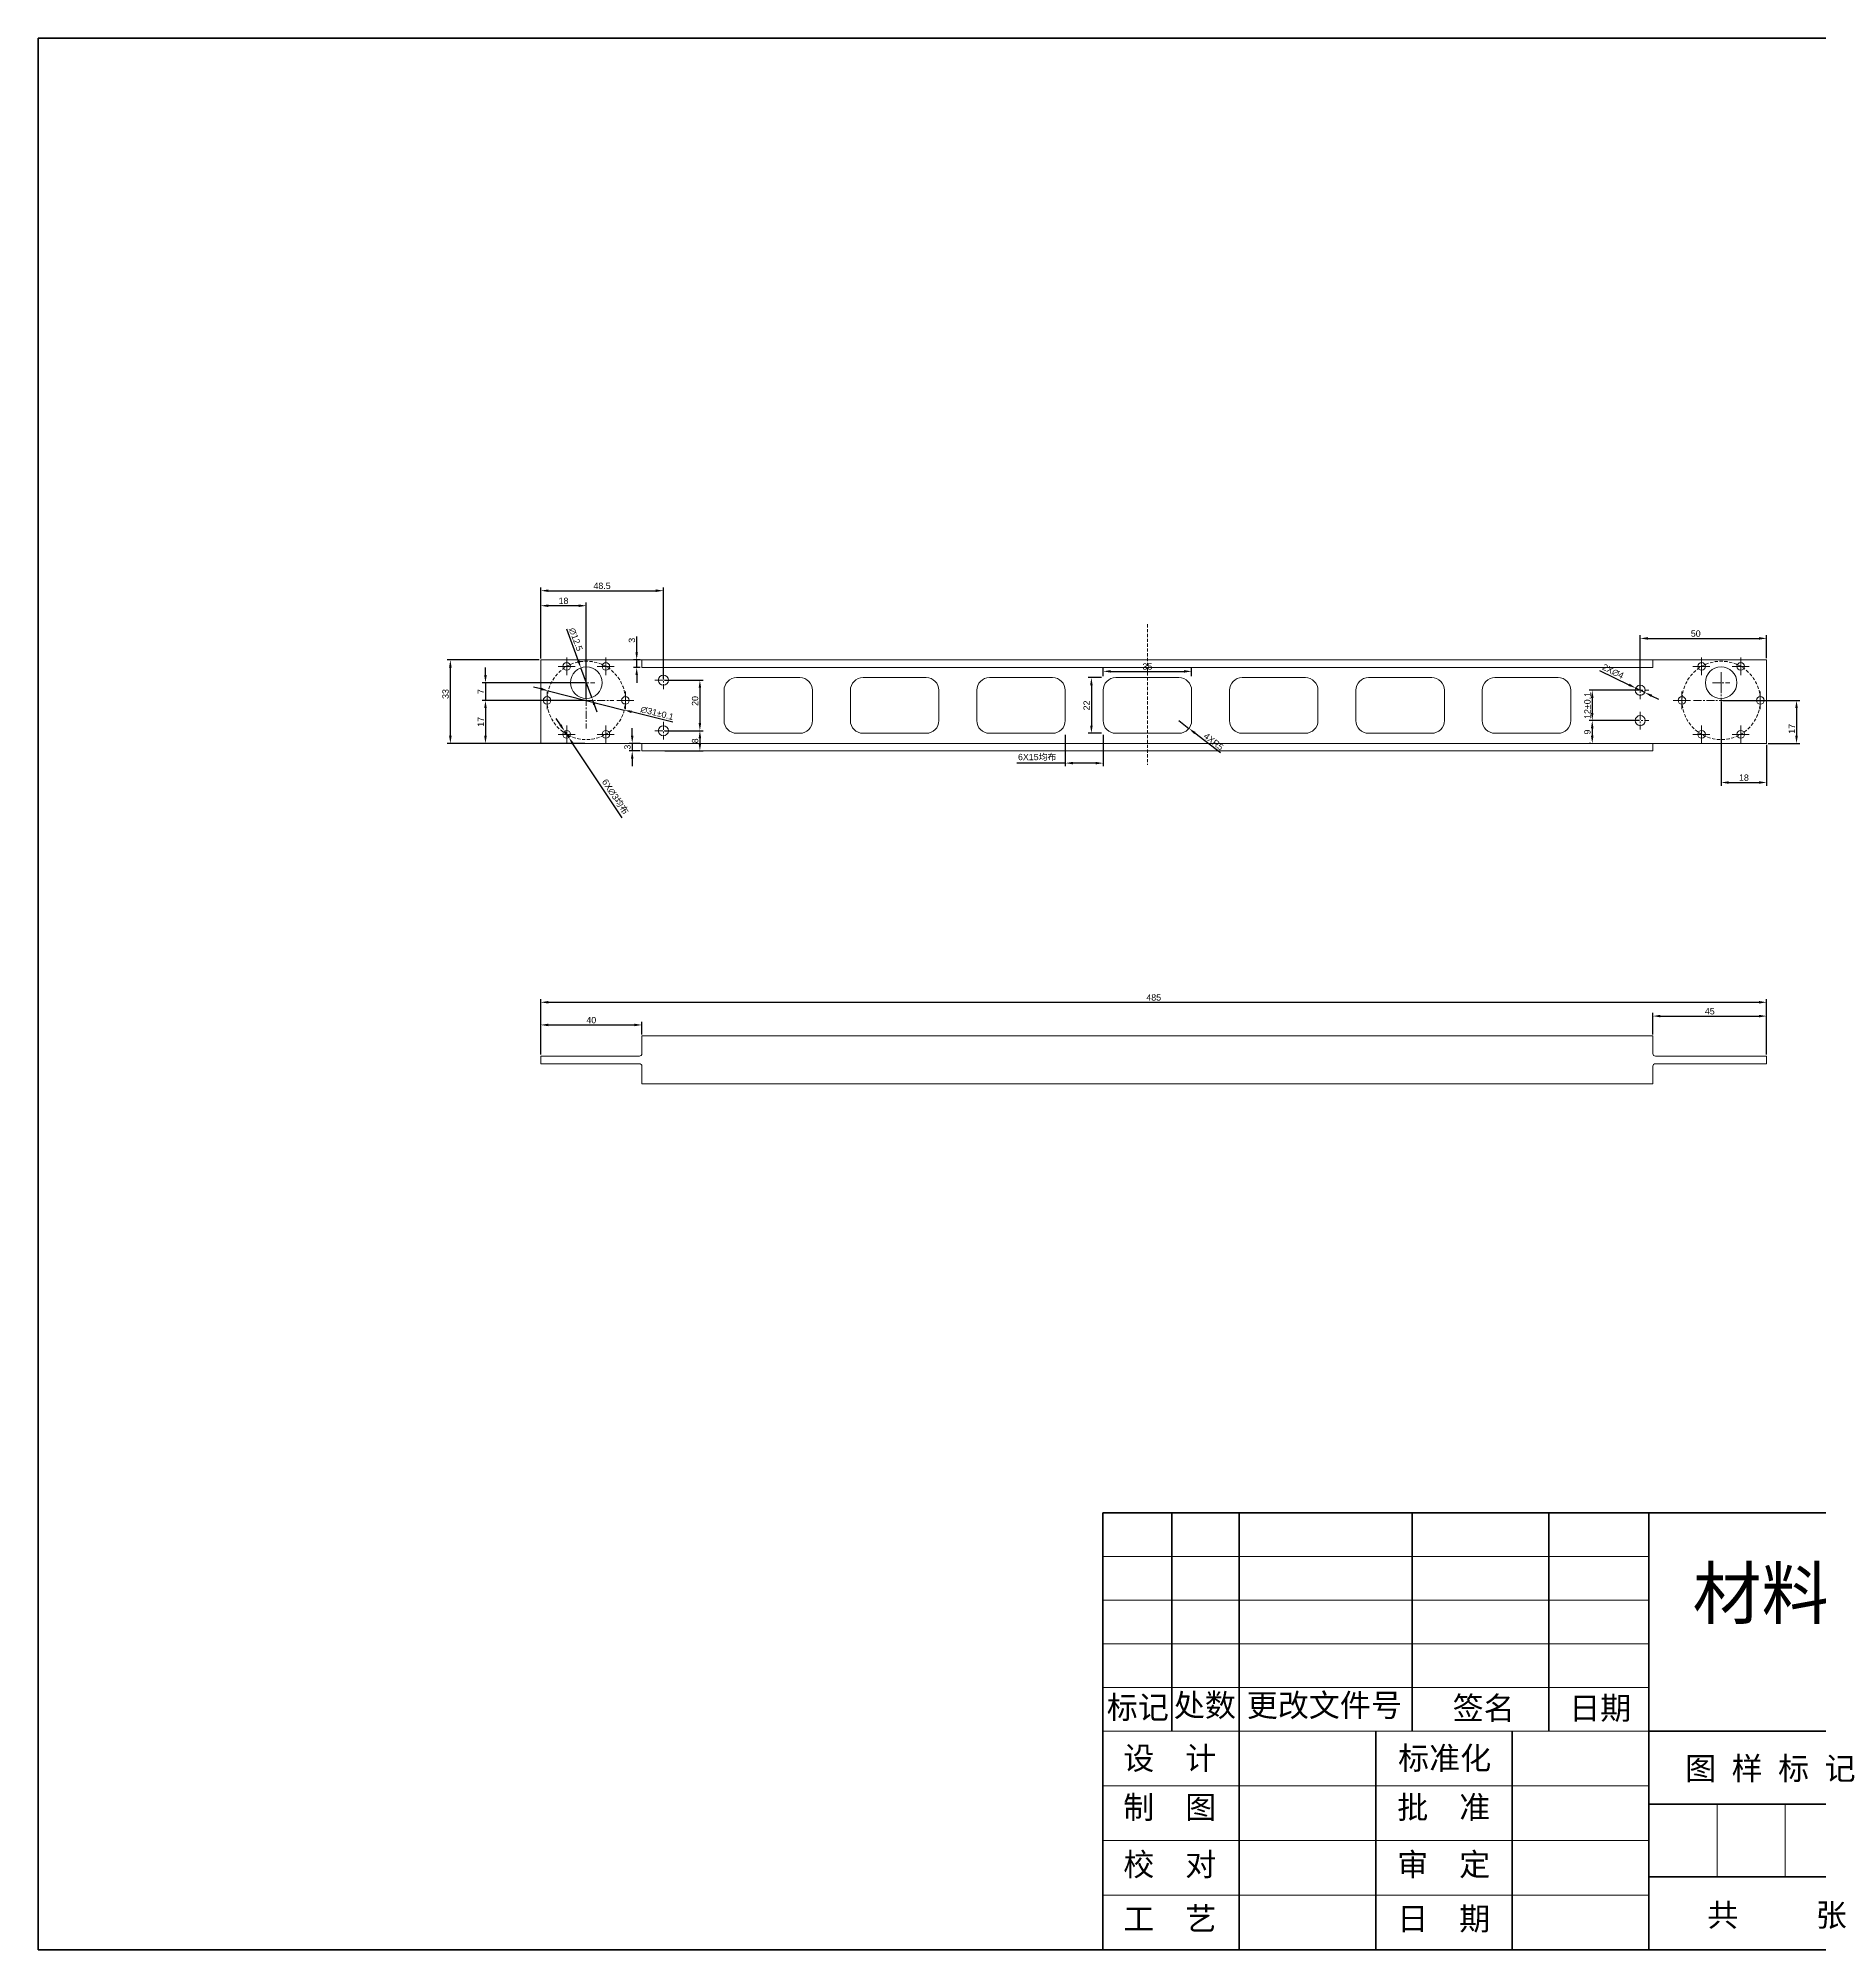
# Model space of a CAD drawing. Header units: millimetres. Extents: x 8228 to 14419, y 2533 to 3289.
# Drawn here: x 8228 to 8933, y 2533 to 3289 of the extents above; entities that cross this region are included whole.
import ezdxf

# ---------------------------------------------------------------- set-up
doc = ezdxf.new("R2010")
doc.units = ezdxf.units.MM
doc.linetypes.add('CENTER', pattern=[50.8, 31.75, -6.35, 6.35, -6.35])
doc.linetypes.add('DASHED', pattern=[19.05, 12.7, -6.35])
for name, color, linetype, lineweight in [('中心线', 1, 'CENTER', 5), ('标注', 3, 'Continuous', 5), ('粗实线', 7, 'Continuous', 40), ('线框', 7, 'Continuous', 60), ('细实线', 5, 'Continuous', 5), ('虚线', 6, 'DASHED', 5)]:
    doc.layers.add(name, color=color, linetype=linetype, lineweight=lineweight)
doc.styles.get("Standard").update_dxf_attribs({"font": 'arial.ttf'})
doc.styles.add('样式 2', font='arial.ttf', dxfattribs={"height": 2})
doc.dimstyles.new('样式0-2', dxfattribs={"dimtxt": 2.5, "dimasz": 3, "dimexe": 1.25, "dimexo": 0.625, "dimtad": 1, "dimdsep": 46, "dimtxsty": 'Standard', "dimcen": 2.5, "dimazin": 0, "dimtfac": 1, "dimtmove": 0, "dimatfit": 3, "dimfxl": 1, "dimarcsym": 0})
doc.dimstyles.new('样式0-2$0', dxfattribs={"dimtxt": 2.5, "dimasz": 3, "dimexe": 1.25, "dimexo": 0.625, "dimtad": 1, "dimdsep": 46, "dimtxsty": 'Standard', "dimcen": 2.5, "dimazin": 0, "dimtfac": 1, "dimtmove": 0, "dimatfit": 3, "dimfxl": 1, "dimarcsym": 0})

# ---------------------------------------------------------------- blocks, each defined once
blk = doc.blocks.new('*D20')
at = {"layer": 'Defpoints', "color": 0, "ltscale": 0.1, "transparency": 16777216}
for p in [(8391.45, 3042.75), (8427.22, 3042.75), (8427.22, 3009.75)]:
    blk.add_point(p, dxfattribs=at)
at = {"layer": '标注', "color": 0, "lineweight": -2, "ltscale": 0.1, "transparency": 16777216}
for p, q in [((8426.59, 3042.75), (8390.2, 3042.75)), ((8391.45, 3012.75), (8391.45, 3039.75)), ((8426.59, 3009.75), (8390.2, 3009.75))]:
    blk.add_line(p, q, dxfattribs=at)
at = {"layer": '标注', "color": 0, "ltscale": 0.1, "transparency": 16777216}
for points in [[(8390.95, 3039.75), (8391.95, 3039.75), (8391.45, 3042.75)], [(8390.95, 3012.75), (8391.95, 3012.75), (8391.45, 3009.75)]]:
    blk.add_solid(points, dxfattribs=at)
at = {"layer": '标注', "color": 0, "ltscale": 0.1, "transparency": 16777216, "insert": (8389.55, 3029.28), "char_height": 2.5, "attachment_point": 5, "rotation": 90}
blk.add_mtext('33', dxfattribs=at)
blk = doc.blocks.new('*D21')
at = {"layer": 'Defpoints', "color": 0, "ltscale": 0.1, "transparency": 16777216}
for p in [(8445.22, 3026.75), (8405.34, 3009.75), (8445.22, 3009.75)]:
    blk.add_point(p, dxfattribs=at)
at = {"layer": '标注', "color": 0, "lineweight": -2, "ltscale": 0.1, "transparency": 16777216}
for p, q in [((8444.59, 3026.75), (8404.09, 3026.75)), ((8405.34, 3023.75), (8405.34, 3012.75)), ((8444.59, 3009.75), (8404.09, 3009.75))]:
    blk.add_line(p, q, dxfattribs=at)
at = {"layer": '标注', "color": 0, "ltscale": 0.1, "transparency": 16777216}
for points in [[(8404.84, 3023.75), (8405.84, 3023.75), (8405.34, 3026.75)], [(8404.84, 3012.75), (8405.84, 3012.75), (8405.34, 3009.75)]]:
    blk.add_solid(points, dxfattribs=at)
at = {"layer": '标注', "color": 0, "ltscale": 0.1, "transparency": 16777216, "insert": (8403.46, 3018.25), "char_height": 2.5, "attachment_point": 5, "rotation": 90}
blk.add_mtext('17', dxfattribs=at)
blk = doc.blocks.new('*D22')
at = {"layer": 'Defpoints', "color": 0, "ltscale": 0.1, "transparency": 16777216}
for p in [(8445.22, 3033.75), (8405.34, 3026.75), (8445.22, 3026.75)]:
    blk.add_point(p, dxfattribs=at)
at = {"layer": '标注', "color": 0, "lineweight": -2, "ltscale": 0.1, "transparency": 16777216}
for p, q in [((8405.34, 3036.75), (8405.34, 3039.75)), ((8444.59, 3033.75), (8404.09, 3033.75)), ((8405.34, 3033.75), (8405.34, 3026.75)), ((8444.59, 3026.75), (8404.09, 3026.75)), ((8405.34, 3023.75), (8405.34, 3020.75))]:
    blk.add_line(p, q, dxfattribs=at)
at = {"layer": '标注', "color": 0, "ltscale": 0.1, "transparency": 16777216}
for points in [[(8404.84, 3036.75), (8405.84, 3036.75), (8405.34, 3033.75)], [(8404.84, 3023.75), (8405.84, 3023.75), (8405.34, 3026.75)]]:
    blk.add_solid(points, dxfattribs=at)
at = {"layer": '标注', "color": 0, "ltscale": 0.1, "transparency": 16777216, "insert": (8403.46, 3030.25), "char_height": 2.5, "attachment_point": 5, "rotation": 90}
blk.add_mtext('7', dxfattribs=at)
blk = doc.blocks.new('*D23')
at = {"layer": 'Defpoints', "color": 0, "ltscale": 0.1, "transparency": 16777216}
for p in [(8427.22, 3064.2), (8427.22, 3042.75), (8445.22, 3026.75)]:
    blk.add_point(p, dxfattribs=at)
at = {"layer": '标注', "color": 0, "lineweight": -2, "ltscale": 0.1, "transparency": 16777216}
for p, q in [((8427.22, 3043.38), (8427.22, 3065.45)), ((8442.22, 3064.2), (8430.22, 3064.2)), ((8445.22, 3027.38), (8445.22, 3065.45))]:
    blk.add_line(p, q, dxfattribs=at)
at = {"layer": '标注', "color": 0, "ltscale": 0.1, "transparency": 16777216}
for points in [[(8430.22, 3064.7), (8430.22, 3063.7), (8427.22, 3064.2)], [(8442.22, 3064.7), (8442.22, 3063.7), (8445.22, 3064.2)]]:
    blk.add_solid(points, dxfattribs=at)
at = {"layer": '标注', "color": 0, "ltscale": 0.1, "transparency": 16777216, "insert": (8436.22, 3066.1), "char_height": 2.5, "attachment_point": 5}
blk.add_mtext('18', dxfattribs=at)
blk = doc.blocks.new('*D24')
at = {"layer": 'Defpoints', "color": 0, "ltscale": 0.1, "transparency": 16777216}
for p in [(8649.72, 3035.75), (8645.07, 3013.75), (8649.72, 3013.75)]:
    blk.add_point(p, dxfattribs=at)
at = {"layer": '标注', "color": 0, "lineweight": -2, "ltscale": 0.1, "transparency": 16777216}
for p, q in [((8649.09, 3035.75), (8643.82, 3035.75)), ((8645.07, 3032.75), (8645.07, 3016.75)), ((8649.09, 3013.75), (8643.82, 3013.75))]:
    blk.add_line(p, q, dxfattribs=at)
at = {"layer": '标注', "color": 0, "ltscale": 0.1, "transparency": 16777216}
for points in [[(8644.57, 3032.75), (8645.57, 3032.75), (8645.07, 3035.75)], [(8644.57, 3016.75), (8645.57, 3016.75), (8645.07, 3013.75)]]:
    blk.add_solid(points, dxfattribs=at)
at = {"layer": '标注', "color": 0, "ltscale": 0.1, "transparency": 16777216, "insert": (8643.19, 3024.75), "char_height": 2.5, "attachment_point": 5, "rotation": 90}
blk.add_mtext('22', dxfattribs=at)
blk = doc.blocks.new('*D25')
at = {"layer": 'Defpoints', "color": 0, "ltscale": 0.1, "transparency": 16777216}
for p in [(8649.72, 3035.75), (8684.72, 3038.23), (8684.72, 3035.75)]:
    blk.add_point(p, dxfattribs=at)
at = {"layer": '标注', "color": 0, "lineweight": -2, "ltscale": 0.1, "transparency": 16777216}
for p, q in [((8649.72, 3036.38), (8649.72, 3039.48)), ((8684.72, 3036.38), (8684.72, 3039.48)), ((8652.72, 3038.23), (8681.72, 3038.23))]:
    blk.add_line(p, q, dxfattribs=at)
at = {"layer": '标注', "color": 0, "ltscale": 0.1, "transparency": 16777216}
for points in [[(8652.72, 3038.73), (8652.72, 3037.73), (8649.72, 3038.23)], [(8681.72, 3038.73), (8681.72, 3037.73), (8684.72, 3038.23)]]:
    blk.add_solid(points, dxfattribs=at)
at = {"layer": '标注', "color": 0, "ltscale": 0.1, "transparency": 16777216, "insert": (8667.22, 3040.14), "char_height": 2.5, "attachment_point": 5}
blk.add_mtext('35', dxfattribs=at)
blk = doc.blocks.new('*D26')
at = {"layer": 'Defpoints', "color": 0, "ltscale": 0.1, "transparency": 16777216}
for p in [(8679.72, 3018.75), (8683.66, 3015.68)]:
    blk.add_point(p, dxfattribs=at)
at = {"layer": '标注', "color": 0, "lineweight": -2, "ltscale": 0.1, "transparency": 16777216}
for p, q in [((8679.72, 3018.75), (8683.66, 3015.68)), ((8696.11, 3005.96), (8686.02, 3013.83))]:
    blk.add_line(p, q, dxfattribs=at)
at = {"layer": '标注', "color": 0, "ltscale": 0.1, "transparency": 16777216}
blk.add_solid([(8686.33, 3014.23), (8685.71, 3013.44), (8683.66, 3015.68)], dxfattribs=at)
at = {"layer": '标注', "color": 0, "ltscale": 0.1, "transparency": 16777216, "insert": (8693.42, 3010.47), "char_height": 2.5, "attachment_point": 5, "rotation": 322.02907}
blk.add_mtext('4XR5', dxfattribs=at)
blk = doc.blocks.new('*D27')
at = {"layer": 'Defpoints', "color": 0, "ltscale": 0.1, "transparency": 16777216}
for p in [(8634.72, 3013.75), (8649.72, 3013.75), (8634.72, 3001.95)]:
    blk.add_point(p, dxfattribs=at)
at = {"layer": '标注', "color": 0, "lineweight": -2, "ltscale": 0.1, "transparency": 16777216}
for p, q in [((8634.72, 3013.13), (8634.72, 3000.7)), ((8649.72, 3013.13), (8649.72, 3000.7)), ((8634.72, 3001.95), (8615.51, 3001.95)), ((8646.72, 3001.95), (8637.72, 3001.95))]:
    blk.add_line(p, q, dxfattribs=at)
at = {"layer": '标注', "color": 0, "ltscale": 0.1, "transparency": 16777216}
for points in [[(8637.72, 3002.45), (8637.72, 3001.45), (8634.72, 3001.95)], [(8646.72, 3002.45), (8646.72, 3001.45), (8649.72, 3001.95)]]:
    blk.add_solid(points, dxfattribs=at)
at = {"layer": '标注', "color": 0, "ltscale": 0.1, "transparency": 16777216, "insert": (8623.61, 3004.22), "char_height": 2.5, "attachment_point": 5}
blk.add_mtext('6X15{\\fSimSun|b0|i0|c134|p2;均布}', dxfattribs=at)
blk = doc.blocks.new('*D28')
at = {"layer": 'Defpoints', "color": 0, "ltscale": 0.1, "transparency": 16777216}
for p in [(8467.22, 3009.75), (8463.4, 3006.75), (8467.22, 3006.75)]:
    blk.add_point(p, dxfattribs=at)
at = {"layer": '标注', "color": 0, "lineweight": -2, "ltscale": 0.1, "transparency": 16777216}
for p, q in [((8466.59, 3009.75), (8462.15, 3009.75)), ((8463.4, 3012.75), (8463.4, 3015.75)), ((8463.4, 3009.75), (8463.4, 3006.75)), ((8466.59, 3006.75), (8462.15, 3006.75)), ((8463.4, 3003.75), (8463.4, 3000.75))]:
    blk.add_line(p, q, dxfattribs=at)
at = {"layer": '标注', "color": 0, "ltscale": 0.1, "transparency": 16777216}
for points in [[(8462.9, 3012.75), (8463.9, 3012.75), (8463.4, 3009.75)], [(8462.9, 3003.75), (8463.9, 3003.75), (8463.4, 3006.75)]]:
    blk.add_solid(points, dxfattribs=at)
at = {"layer": '标注', "color": 0, "ltscale": 0.1, "transparency": 16777216, "insert": (8461.5, 3008.25), "char_height": 2.5, "attachment_point": 5, "rotation": 90}
blk.add_mtext('3', dxfattribs=at)
blk = doc.blocks.new('*D29')
at = {"layer": 'Defpoints', "color": 0, "ltscale": 0.1, "transparency": 16777216}
for p in [(8465.17, 3039.75), (8467.22, 3042.75), (8467.22, 3039.75)]:
    blk.add_point(p, dxfattribs=at)
at = {"layer": '标注', "color": 0, "lineweight": -2, "ltscale": 0.1, "transparency": 16777216}
for p, q in [((8465.17, 3045.75), (8465.17, 3051.97)), ((8466.59, 3042.75), (8463.92, 3042.75)), ((8466.59, 3039.75), (8463.92, 3039.75)), ((8465.17, 3039.75), (8465.17, 3042.75)), ((8465.17, 3036.75), (8465.17, 3033.75))]:
    blk.add_line(p, q, dxfattribs=at)
at = {"layer": '标注', "color": 0, "ltscale": 0.1, "transparency": 16777216}
for points in [[(8464.67, 3045.75), (8465.67, 3045.75), (8465.17, 3042.75)], [(8464.67, 3036.75), (8465.67, 3036.75), (8465.17, 3039.75)]]:
    blk.add_solid(points, dxfattribs=at)
at = {"layer": '标注', "color": 0, "ltscale": 0.1, "transparency": 16777216, "insert": (8463.27, 3050.53), "char_height": 2.5, "attachment_point": 5, "rotation": 90}
blk.add_mtext('3', dxfattribs=at)
blk = doc.blocks.new('*D30')
at = {"layer": 'Defpoints', "color": 0, "ltscale": 0.1, "transparency": 16777216}
for p in [(8475.72, 3014.75), (8475.72, 3006.75), (8490.17, 3006.75)]:
    blk.add_point(p, dxfattribs=at)
at = {"layer": '标注', "color": 0, "lineweight": -2, "ltscale": 0.1, "transparency": 16777216}
for p, q in [((8476.34, 3014.75), (8491.42, 3014.75)), ((8490.17, 3011.75), (8490.17, 3009.75)), ((8476.34, 3006.75), (8491.42, 3006.75))]:
    blk.add_line(p, q, dxfattribs=at)
at = {"layer": '标注', "color": 0, "ltscale": 0.1, "transparency": 16777216}
for points in [[(8489.67, 3011.75), (8490.67, 3011.75), (8490.17, 3014.75)], [(8489.67, 3009.75), (8490.67, 3009.75), (8490.17, 3006.75)]]:
    blk.add_solid(points, dxfattribs=at)
at = {"layer": '标注', "color": 0, "ltscale": 0.1, "transparency": 16777216, "insert": (8488.27, 3010.75), "char_height": 2.5, "attachment_point": 5, "rotation": 90}
blk.add_mtext('8', dxfattribs=at)
blk = doc.blocks.new('*D31')
at = {"layer": 'Defpoints', "color": 0, "ltscale": 0.1, "transparency": 16777216}
for p in [(8475.72, 3070.14), (8427.22, 3042.75), (8475.72, 3034.75)]:
    blk.add_point(p, dxfattribs=at)
at = {"layer": '标注', "color": 0, "lineweight": -2, "ltscale": 0.1, "transparency": 16777216}
for p, q in [((8427.22, 3043.38), (8427.22, 3071.39)), ((8430.22, 3070.14), (8472.72, 3070.14)), ((8475.72, 3035.38), (8475.72, 3071.39))]:
    blk.add_line(p, q, dxfattribs=at)
at = {"layer": '标注', "color": 0, "ltscale": 0.1, "transparency": 16777216}
for points in [[(8430.22, 3070.64), (8430.22, 3069.64), (8427.22, 3070.14)], [(8472.72, 3070.64), (8472.72, 3069.64), (8475.72, 3070.14)]]:
    blk.add_solid(points, dxfattribs=at)
at = {"layer": '标注', "color": 0, "ltscale": 0.1, "transparency": 16777216, "insert": (8451.47, 3072.04), "char_height": 2.5, "attachment_point": 5}
blk.add_mtext('48.5', dxfattribs=at)
blk = doc.blocks.new('*D32')
at = {"layer": 'Defpoints', "color": 0, "ltscale": 0.1, "transparency": 16777216}
for p in [(8475.72, 3034.75), (8475.72, 3014.75), (8490.17, 3014.75)]:
    blk.add_point(p, dxfattribs=at)
at = {"layer": '标注', "color": 0, "lineweight": -2, "ltscale": 0.1, "transparency": 16777216}
for p, q in [((8476.34, 3034.75), (8491.42, 3034.75)), ((8490.17, 3031.75), (8490.17, 3017.75)), ((8476.34, 3014.75), (8491.42, 3014.75))]:
    blk.add_line(p, q, dxfattribs=at)
at = {"layer": '标注', "color": 0, "ltscale": 0.1, "transparency": 16777216}
for points in [[(8489.67, 3031.75), (8490.67, 3031.75), (8490.17, 3034.75)], [(8489.67, 3017.75), (8490.67, 3017.75), (8490.17, 3014.75)]]:
    blk.add_solid(points, dxfattribs=at)
at = {"layer": '标注', "color": 0, "ltscale": 0.1, "transparency": 16777216, "insert": (8488.27, 3026.53), "char_height": 2.5, "attachment_point": 5, "rotation": 90}
blk.add_mtext('20', dxfattribs=at)
blk = doc.blocks.new('*U33')
at = {"layer": '中心线', "ltscale": 0.02}
for p, q in [((-3.42, 0), (3.42, 0)), ((0, 3.5), (0, -3.5))]:
    blk.add_line(p, q, dxfattribs=at)
blk = doc.blocks.new('*U34')
at = {"layer": '虚线', "color": 0, "linetype": 'ByBlock', "lineweight": -2, "transparency": 16777216}
for p in [(17104.68, 6041.51), (17120.18, 6041.51), (17096.93, 6028.09), (17127.93, 6028.09), (17104.68, 6014.66), (17120.18, 6014.66)]:
    blk.add_blockref('*U33', p, dxfattribs=at)
blk = doc.blocks.new('*U35')
at = {"layer": '中心线', "ltscale": 0.02}
for p, q in [((-3.42, 0), (3.42, 0)), ((0, 3.5), (0, -3.5))]:
    blk.add_line(p, q, dxfattribs=at)
blk = doc.blocks.new('*U36')
at = {"layer": '虚线', "color": 0, "linetype": 'ByBlock', "lineweight": -2, "transparency": 16777216}
for p in [(17104.68, 6041.51), (17120.18, 6041.51), (17096.93, 6028.09), (17127.93, 6028.09), (17104.68, 6014.66), (17120.18, 6014.66)]:
    blk.add_blockref('*U35', p, dxfattribs=at)
blk = doc.blocks.new('*D37')
at = {"layer": 'Defpoints', "color": 0, "ltscale": 0.1, "transparency": 16777216}
for p in [(8467.22, 2898.4), (8467.22, 2894.05), (8427.22, 2886.05)]:
    blk.add_point(p, dxfattribs=at)
at = {"layer": '标注', "color": 0, "lineweight": -2, "ltscale": 0.1, "transparency": 16777216}
for p, q in [((8427.22, 2886.67), (8427.22, 2899.65)), ((8430.22, 2898.4), (8464.22, 2898.4)), ((8467.22, 2894.67), (8467.22, 2899.65))]:
    blk.add_line(p, q, dxfattribs=at)
at = {"layer": '标注', "color": 0, "ltscale": 0.1, "transparency": 16777216}
for points in [[(8430.22, 2898.9), (8430.22, 2897.9), (8427.22, 2898.4)], [(8464.22, 2898.9), (8464.22, 2897.9), (8467.22, 2898.4)]]:
    blk.add_solid(points, dxfattribs=at)
at = {"layer": '标注', "color": 0, "ltscale": 0.1, "transparency": 16777216, "insert": (8447.22, 2900.3), "char_height": 2.5, "attachment_point": 5}
blk.add_mtext('40', dxfattribs=at)
blk = doc.blocks.new('*D41')
at = {"layer": 'Defpoints', "color": 0, "ltscale": 0.1, "transparency": 16777216}
for p in [(8912.22, 3051.27), (8912.22, 3042.81), (8862.22, 3030.75)]:
    blk.add_point(p, dxfattribs=at)
at = {"layer": '标注', "color": 0, "lineweight": -2, "ltscale": 0.1, "transparency": 16777216}
for p, q in [((8862.22, 3031.38), (8862.22, 3052.52)), ((8865.22, 3051.27), (8909.22, 3051.27)), ((8912.22, 3043.44), (8912.22, 3052.52))]:
    blk.add_line(p, q, dxfattribs=at)
at = {"layer": '标注', "color": 0, "ltscale": 0.1, "transparency": 16777216}
for points in [[(8865.22, 3051.77), (8865.22, 3050.77), (8862.22, 3051.27)], [(8909.22, 3051.77), (8909.22, 3050.77), (8912.22, 3051.27)]]:
    blk.add_solid(points, dxfattribs=at)
at = {"layer": '标注', "color": 0, "ltscale": 0.1, "transparency": 16777216, "insert": (8884.16, 3053.17), "char_height": 2.5, "attachment_point": 5}
blk.add_mtext('50', dxfattribs=at)
blk = doc.blocks.new('*D43')
at = {"layer": 'Defpoints', "color": 0, "ltscale": 0.1, "transparency": 16777216}
for p in [(8894.22, 3026.75), (8912.22, 3009.75), (8924.04, 3009.75)]:
    blk.add_point(p, dxfattribs=at)
at = {"layer": '标注', "color": 0, "lineweight": -2, "ltscale": 0.1, "transparency": 16777216}
for p, q in [((8894.84, 3026.75), (8925.29, 3026.75)), ((8924.04, 3023.75), (8924.04, 3012.75)), ((8912.84, 3009.75), (8925.29, 3009.75))]:
    blk.add_line(p, q, dxfattribs=at)
at = {"layer": '标注', "color": 0, "ltscale": 0.1, "transparency": 16777216}
for points in [[(8923.54, 3023.75), (8924.54, 3023.75), (8924.04, 3026.75)], [(8923.54, 3012.75), (8924.54, 3012.75), (8924.04, 3009.75)]]:
    blk.add_solid(points, dxfattribs=at)
at = {"layer": '标注', "color": 0, "ltscale": 0.1, "transparency": 16777216, "insert": (8922.16, 3015.51), "char_height": 2.5, "attachment_point": 5, "rotation": 90}
blk.add_mtext('17', dxfattribs=at)
blk = doc.blocks.new('*D44')
at = {"layer": 'Defpoints', "color": 0, "ltscale": 0.1, "transparency": 16777216}
for p in [(8443.07, 3039.62), (8447.36, 3027.89)]:
    blk.add_point(p, dxfattribs=at)
at = {"layer": '标注', "color": 0, "lineweight": -2, "ltscale": 0.1, "transparency": 16777216}
for p, q in [((8437.4, 3055.1), (8442.04, 3042.44)), ((8447.36, 3027.89), (8443.07, 3039.62)), ((8448.39, 3025.07), (8449.43, 3022.25))]:
    blk.add_line(p, q, dxfattribs=at)
at = {"layer": '标注', "color": 0, "ltscale": 0.1, "transparency": 16777216}
for points in [[(8442.51, 3042.61), (8441.57, 3042.27), (8443.07, 3039.62)], [(8448.86, 3025.24), (8447.93, 3024.9), (8447.36, 3027.89)]]:
    blk.add_solid(points, dxfattribs=at)
at = {"layer": '标注', "color": 0, "ltscale": 0.1, "transparency": 16777216, "insert": (8441.05, 3050.86), "char_height": 2.5, "attachment_point": 5, "rotation": 290.10363}
blk.add_mtext('∅12.5', dxfattribs=at)
blk = doc.blocks.new('*D45')
at = {"layer": 'Defpoints', "color": 0, "ltscale": 0.1, "transparency": 16777216}
for p in [(8436.64, 3014.58), (8438.29, 3012.08)]:
    blk.add_point(p, dxfattribs=at)
at = {"layer": '标注', "color": 0, "lineweight": -2, "ltscale": 0.1, "transparency": 16777216}
for p, q in [((8434.98, 3017.08), (8433.32, 3019.58)), ((8436.64, 3014.58), (8438.29, 3012.08)), ((8459.42, 2980.25), (8439.95, 3009.58))]:
    blk.add_line(p, q, dxfattribs=at)
at = {"layer": '标注', "color": 0, "ltscale": 0.1, "transparency": 16777216}
for points in [[(8435.39, 3017.36), (8434.56, 3016.8), (8436.64, 3014.58)], [(8440.37, 3009.86), (8439.54, 3009.31), (8438.29, 3012.08)]]:
    blk.add_solid(points, dxfattribs=at)
at = {"layer": '标注', "color": 0, "ltscale": 0.1, "transparency": 16777216, "insert": (8456.61, 2988.58), "char_height": 2.5, "attachment_point": 5, "rotation": 303.57459}
blk.add_mtext('6X∅3{\\fSimSun|b0|i0|c134|p2;均布}', dxfattribs=at)
blk = doc.blocks.new('*D51')
at = {"layer": 'Defpoints', "color": 0, "ltscale": 0.1, "transparency": 16777216}
for p in [(8860.42, 3031.63), (8864.01, 3029.88)]:
    blk.add_point(p, dxfattribs=at)
at = {"layer": '标注', "color": 0, "lineweight": -2, "ltscale": 0.1, "transparency": 16777216}
for p, q in [((8846.11, 3038.59), (8857.72, 3032.94)), ((8864.01, 3029.88), (8860.42, 3031.63)), ((8866.71, 3028.56), (8869.41, 3027.25))]:
    blk.add_line(p, q, dxfattribs=at)
at = {"layer": '标注', "color": 0, "ltscale": 0.1, "transparency": 16777216}
for points in [[(8857.94, 3033.39), (8857.5, 3032.49), (8860.42, 3031.63)], [(8866.93, 3029.01), (8866.49, 3028.11), (8864.01, 3029.88)]]:
    blk.add_solid(points, dxfattribs=at)
at = {"layer": '标注', "color": 0, "ltscale": 0.1, "transparency": 16777216, "insert": (8851.43, 3038.2), "char_height": 2.5, "attachment_point": 5, "rotation": 334.0392}
blk.add_mtext('2X∅4', dxfattribs=at)
blk = doc.blocks.new('*D136')
at = {"layer": 'Defpoints', "color": 0, "transparency": 16777216}
for p in [(8912.22, 2907.36), (8427.22, 2886.05), (8912.22, 2886.05)]:
    blk.add_point(p, dxfattribs=at)
at = {"layer": '标注', "color": 0, "lineweight": -2, "transparency": 16777216}
for p, q in [((8427.22, 2886.67), (8427.22, 2908.61)), ((8430.22, 2907.36), (8909.22, 2907.36)), ((8912.22, 2886.67), (8912.22, 2908.61))]:
    blk.add_line(p, q, dxfattribs=at)
at = {"layer": '标注', "color": 0, "transparency": 16777216}
for points in [[(8430.22, 2907.86), (8430.22, 2906.86), (8427.22, 2907.36)], [(8909.22, 2907.86), (8909.22, 2906.86), (8912.22, 2907.36)]]:
    blk.add_solid(points, dxfattribs=at)
at = {"layer": '标注', "color": 0, "transparency": 16777216, "insert": (8669.72, 2909.26), "char_height": 2.5, "attachment_point": 5}
blk.add_mtext('485', dxfattribs=at)
blk = doc.blocks.new('*D137')
at = {"layer": 'Defpoints', "color": 0, "transparency": 16777216}
for p in [(8912.22, 2901.9), (8867.22, 2894.05), (8912.22, 2886.05)]:
    blk.add_point(p, dxfattribs=at)
at = {"layer": '标注', "color": 0, "lineweight": -2, "transparency": 16777216}
for p, q in [((8867.22, 2894.67), (8867.22, 2903.15)), ((8912.22, 2886.67), (8912.22, 2903.15)), ((8870.22, 2901.9), (8909.22, 2901.9))]:
    blk.add_line(p, q, dxfattribs=at)
at = {"layer": '标注', "color": 0, "transparency": 16777216}
for points in [[(8870.22, 2902.4), (8870.22, 2901.4), (8867.22, 2901.9)], [(8909.22, 2902.4), (8909.22, 2901.4), (8912.22, 2901.9)]]:
    blk.add_solid(points, dxfattribs=at)
at = {"layer": '标注', "color": 0, "transparency": 16777216, "insert": (8889.72, 2903.79), "char_height": 2.5, "attachment_point": 5}
blk.add_mtext('45', dxfattribs=at)
blk = doc.blocks.new('*D138')
at = {"layer": 'Defpoints', "color": 0, "transparency": 16777216}
for p in [(8862.22, 3030.75), (8843.22, 3018.75), (8862.22, 3018.75)]:
    blk.add_point(p, dxfattribs=at)
at = {"layer": '标注', "color": 0, "lineweight": -2, "transparency": 16777216}
for p, q in [((8861.59, 3030.75), (8841.97, 3030.75)), ((8843.22, 3027.75), (8843.22, 3021.75)), ((8861.59, 3018.75), (8841.97, 3018.75))]:
    blk.add_line(p, q, dxfattribs=at)
at = {"layer": '标注', "color": 0, "transparency": 16777216}
for points in [[(8842.72, 3027.75), (8843.72, 3027.75), (8843.22, 3030.75)], [(8842.72, 3021.75), (8843.72, 3021.75), (8843.22, 3018.75)]]:
    blk.add_solid(points, dxfattribs=at)
at = {"layer": '标注', "color": 0, "transparency": 16777216, "insert": (8841.32, 3024.75), "char_height": 2.5, "attachment_point": 5, "rotation": 90}
blk.add_mtext('12%%P0.1', dxfattribs=at)
blk = doc.blocks.new('*D180')
at = {"layer": 'Defpoints', "color": 0, "transparency": 16777216}
for p in [(8862.22, 3018.75), (8843.22, 3009.75), (8843.22, 3009.75)]:
    blk.add_point(p, dxfattribs=at)
at = {"layer": '标注', "color": 0, "lineweight": -2, "transparency": 16777216}
for p, q in [((8861.59, 3018.75), (8841.97, 3018.75)), ((8842.6, 3009.75), (8841.97, 3009.75)), ((8843.22, 3015.75), (8843.22, 3012.75))]:
    blk.add_line(p, q, dxfattribs=at)
at = {"layer": '标注', "color": 0, "transparency": 16777216}
for points in [[(8842.72, 3015.75), (8843.72, 3015.75), (8843.22, 3018.75)], [(8842.72, 3012.75), (8843.72, 3012.75), (8843.22, 3009.75)]]:
    blk.add_solid(points, dxfattribs=at)
at = {"layer": '标注', "color": 0, "transparency": 16777216, "insert": (8841.32, 3014.25), "char_height": 2.5, "attachment_point": 5, "rotation": 90}
blk.add_mtext('9', dxfattribs=at)
blk = doc.blocks.new('*D182')
at = {"layer": 'Defpoints', "color": 0, "transparency": 16777216}
for p in [(8894.22, 3026.75), (8912.22, 3009.75), (8912.22, 2994.28)]:
    blk.add_point(p, dxfattribs=at)
at = {"layer": '标注', "color": 0, "lineweight": -2, "transparency": 16777216}
for p, q in [((8894.22, 3026.13), (8894.22, 2993.03)), ((8912.22, 3009.13), (8912.22, 2993.03)), ((8897.22, 2994.28), (8909.22, 2994.28))]:
    blk.add_line(p, q, dxfattribs=at)
at = {"layer": '标注', "color": 0, "transparency": 16777216}
for points in [[(8897.22, 2994.78), (8897.22, 2993.78), (8894.22, 2994.28)], [(8909.22, 2994.78), (8909.22, 2993.78), (8912.22, 2994.28)]]:
    blk.add_solid(points, dxfattribs=at)
at = {"layer": '标注', "color": 0, "transparency": 16777216, "insert": (8903.22, 2996.18), "char_height": 2.5, "attachment_point": 5}
blk.add_mtext('18', dxfattribs=at)
blk = doc.blocks.new('*D187')
at = {"layer": 'Defpoints', "color": 0, "transparency": 16777216}
for p in [(8430.19, 3030.55), (8460.24, 3022.95)]:
    blk.add_point(p, dxfattribs=at)
at = {"layer": '标注', "color": 0, "lineweight": -2, "transparency": 16777216}
for p, q in [((8427.28, 3031.29), (8424.37, 3032.03)), ((8430.19, 3030.55), (8460.24, 3022.95)), ((8479.48, 3018.09), (8463.15, 3022.22))]:
    blk.add_line(p, q, dxfattribs=at)
at = {"layer": '标注', "color": 0, "transparency": 16777216}
for points in [[(8427.4, 3031.77), (8427.16, 3030.81), (8430.19, 3030.55)], [(8463.27, 3022.7), (8463.03, 3021.73), (8460.24, 3022.95)]]:
    blk.add_solid(points, dxfattribs=at)
at = {"layer": '标注', "color": 0, "transparency": 16777216, "insert": (8473.25, 3021.7), "char_height": 2.5, "attachment_point": 5, "rotation": 345.80753}
blk.add_mtext('∅31%%P0.1', dxfattribs=at)

msp = doc.modelspace()

# ---------------------------------------------------------------- linework, layer by layer
at = {"linetype": 'Continuous', "lineweight": 15, "ltscale": 0.1}
for p, q in [((8427.215, 3009.754), (8427.215, 3042.754)), ((8427.215, 3042.754), (8466.215, 3042.754)), ((8466.215, 3042.754), (8467.215, 3042.754)), ((8867.215, 3042.754), (8467.215, 3042.754)), ((8467.215, 3042.754), (8467.215, 3039.754)), ((8867.215, 3039.754), (8467.215, 3039.754)), ((8867.215, 3042.754), (8867.215, 3039.754)), ((8867.215, 3042.754), (8868.215, 3042.754)), ((8912.215, 3042.754), (8868.215, 3042.754)), ((8912.215, 3042.754), (8912.215, 3009.754)), ((8529.715, 3035.754), (8504.715, 3035.754)), ((8579.715, 3035.754), (8554.715, 3035.754)), ((8629.715, 3035.754), (8604.715, 3035.754)), ((8679.715, 3035.754), (8654.715, 3035.754)), ((8729.715, 3035.754), (8704.715, 3035.754)), ((8779.715, 3035.754), (8754.715, 3035.754)), ((8829.715, 3035.754), (8804.715, 3035.754)), ((8499.715, 3030.754), (8499.715, 3018.754)), ((8534.715, 3018.754), (8534.715, 3030.754)), ((8549.715, 3030.754), (8549.715, 3018.754)), ((8584.715, 3018.754), (8584.715, 3030.754)), ((8599.715, 3030.754), (8599.715, 3018.754)), ((8634.715, 3018.754), (8634.715, 3030.754)), ((8649.715, 3030.754), (8649.715, 3018.754)), ((8684.715, 3018.754), (8684.715, 3030.754)), ((8699.715, 3030.754), (8699.715, 3018.754)), ((8734.715, 3018.754), (8734.715, 3030.754)), ((8749.715, 3030.754), (8749.715, 3018.754)), ((8784.715, 3018.754), (8784.715, 3030.754)), ((8799.715, 3030.754), (8799.715, 3018.754)), ((8834.715, 3018.754), (8834.715, 3030.754)), ((8427.215, 3009.754), (8467.215, 3009.754)), ((8867.215, 3009.754), (8467.215, 3009.754)), ((8467.215, 3009.754), (8467.215, 3006.754)), ((8504.715, 3013.754), (8529.715, 3013.754)), ((8554.715, 3013.754), (8579.715, 3013.754)), ((8604.715, 3013.754), (8629.715, 3013.754)), ((8654.715, 3013.754), (8679.715, 3013.754)), ((8704.715, 3013.754), (8729.715, 3013.754)), ((8754.715, 3013.754), (8779.715, 3013.754)), ((8804.715, 3013.754), (8829.715, 3013.754)), ((8867.215, 3009.754), (8867.215, 3006.754)), ((8912.215, 3009.754), (8867.215, 3009.754)), ((8867.215, 3006.754), (8467.215, 3006.754)), ((8867.215, 2894.047), (8467.215, 2894.047)), ((8467.215, 2894.047), (8467.215, 2887.047)), ((8867.215, 2894.047), (8867.215, 2887.047)), ((8427.215, 2883.047), (8427.215, 2886.047)), ((8427.215, 2886.047), (8466.215, 2886.047)), ((8427.215, 2883.047), (8466.215, 2883.047)), ((8467.215, 2882.047), (8467.215, 2875.047)), ((8867.215, 2882.047), (8867.215, 2875.047)), ((8912.215, 2886.047), (8868.215, 2886.047)), ((8912.215, 2883.047), (8868.215, 2883.047)), ((8912.215, 2886.047), (8912.215, 2883.047)), ((8867.215, 2875.047), (8467.215, 2875.047))]:
    msp.add_line(p, q, dxfattribs=at)
for centre, radius in [((8437.465, 3040.178), 1.5), ((8445.215, 3033.754), 6.25), ((8452.965, 3040.178), 1.5), ((8886.465, 3040.178), 1.5), ((8894.215, 3033.754), 6.25), ((8901.965, 3040.178), 1.5), ((8475.715, 3034.754), 2), ((8862.216, 3030.753), 2), ((8429.715, 3026.754), 1.5), ((8460.715, 3026.754), 1.5), ((8878.715, 3026.754), 1.5), ((8909.715, 3026.754), 1.5), ((8475.715, 3014.754), 2), ((8862.215, 3018.753), 2), ((8437.465, 3013.331), 1.5), ((8452.965, 3013.331), 1.5), ((8886.465, 3013.331), 1.5), ((8901.965, 3013.331), 1.5)]:
    msp.add_circle(centre, radius, dxfattribs=at)
for centre, radius, start, end in [((8504.715, 3030.754), 5, 90, 180), ((8529.715, 3030.754), 5, 0, 90), ((8554.715, 3030.754), 5, 90, 180), ((8579.715, 3030.754), 5, 0, 90), ((8604.715, 3030.754), 5, 90, 180), ((8629.715, 3030.754), 5, 0, 90), ((8654.715, 3030.754), 5, 90, 180), ((8679.715, 3030.754), 5, 0, 90), ((8704.715, 3030.754), 5, 90, 180), ((8729.715, 3030.754), 5, 0, 90), ((8754.715, 3030.754), 5, 90, 180), ((8779.715, 3030.754), 5, 0, 90), ((8804.715, 3030.754), 5, 90, 180), ((8829.715, 3030.754), 5, 0, 90), ((8504.715, 3018.754), 5, 180, 270), ((8529.715, 3018.754), 5, 270, 0), ((8554.715, 3018.754), 5, 180, 270), ((8579.715, 3018.754), 5, 270, 0), ((8604.715, 3018.754), 5, 180, 270), ((8629.715, 3018.754), 5, 270, 0), ((8654.715, 3018.754), 5, 180, 270), ((8679.715, 3018.754), 5, 270, 0), ((8704.715, 3018.754), 5, 180, 270), ((8729.715, 3018.754), 5, 270, 0), ((8754.715, 3018.754), 5, 180, 270), ((8779.715, 3018.754), 5, 270, 0), ((8804.715, 3018.754), 5, 180, 270), ((8829.715, 3018.754), 5, 270, 0), ((8466.215, 2887.047), 1, 270, 0), ((8466.215, 2882.047), 1, 0, 90), ((8868.215, 2887.047), 1, 180, 270), ((8868.215, 2882.047), 1, 90, 180)]:
    msp.add_arc(centre, radius, start, end, dxfattribs=at)
at = {"layer": '中心线', "ltscale": 0.1}
for p, q in [((8441.793, 3033.754), (8448.638, 3033.754)), ((8445.215, 3037.931), (8445.215, 3015.578)), ((8445.215, 3037.252), (8445.215, 3030.257)), ((8472.293, 3034.754), (8479.138, 3034.754)), ((8475.715, 3038.252), (8475.715, 3031.257)), ((8862.216, 3034.25), (8862.216, 3027.256)), ((8890.793, 3033.754), (8897.638, 3033.754)), ((8894.215, 3037.931), (8894.215, 3015.578)), ((8894.215, 3037.252), (8894.215, 3030.257)), ((8434.277, 3026.754), (8456.153, 3026.754)), ((8858.794, 3030.753), (8865.639, 3030.753)), ((8883.277, 3026.754), (8905.153, 3026.754)), ((8475.715, 3018.252), (8475.715, 3011.257)), ((8858.793, 3018.753), (8865.638, 3018.753)), ((8862.215, 3022.25), (8862.215, 3015.256)), ((8472.293, 3014.754), (8479.138, 3014.754))]:
    msp.add_line(p, q, dxfattribs=at)
at = {"layer": '粗实线', "ltscale": 0.1}
for p, q in [((8649.591, 2705.436), (9297.591, 2705.436)), ((8649.591, 2532.636), (8649.591, 2705.436)), ((8676.84, 2619.036), (8676.84, 2705.436)), ((8703.591, 2532.636), (8703.591, 2705.436)), ((8771.991, 2619.036), (8771.991, 2705.436)), ((8825.991, 2619.036), (8825.991, 2705.436)), ((8865.591, 2532.636), (8865.591, 2705.436)), ((8757.591, 2532.636), (8757.591, 2619.036)), ((8811.591, 2532.636), (8811.591, 2619.036)), ((9081.591, 2619.036), (8865.591, 2619.036)), ((8865.591, 2590.236), (9297.591, 2590.236)), ((9081.591, 2561.436), (8865.591, 2561.436))]:
    msp.add_line(p, q, dxfattribs=at)
at = {"layer": '线框', "ltscale": 0.1}
for p, q in [((8228.391, 3288.636), (9297.591, 3288.636)), ((8228.391, 2532.636), (8228.391, 3288.636)), ((9297.591, 2532.636), (8228.391, 2532.636))]:
    msp.add_line(p, q, dxfattribs=at)
at = {"layer": '细实线'}
for p, q in [((8865.591, 2688.156), (8649.591, 2688.156)), ((8865.591, 2670.876), (8649.591, 2670.876)), ((8865.591, 2653.596), (8649.591, 2653.596)), ((8865.591, 2636.316), (8649.591, 2636.316)), ((8865.591, 2619.036), (8649.591, 2619.036)), ((8865.591, 2597.436), (8649.591, 2597.436)), ((8892.591, 2561.436), (8892.591, 2590.236)), ((8919.591, 2561.436), (8919.591, 2590.236)), ((8865.591, 2575.836), (8649.591, 2575.836)), ((8865.591, 2554.236), (8649.591, 2554.236))]:
    msp.add_line(p, q, dxfattribs=at)
at = {"layer": '虚线', "ltscale": 0.1}
msp.add_line((8667.215, 3056.87), (8667.215, 3001.331), dxfattribs=at)
for centre in [(8445.215, 3026.754), (8894.215, 3026.754)]:
    msp.add_circle(centre, 15.5, dxfattribs=at)

# ---------------------------------------------------------------- block references
for name, p in [('*U34', (-8667.215, -3001.331)), ('*U36', (-8218.215, -3001.331))]:
    msp.add_blockref(name, p, dxfattribs=at)

# ---------------------------------------------------------------- texts
at = {"layer": '中心线', "insert": (8882.917, 2683.622), "char_height": 20, "attachment_point": 1, "style": '样式 2'}
msp.add_mtext_dynamic_manual_height_columns('{\\fSimSun|b0|i0|c134|p2;\\C2;材料：铝合金}', width=219.29884, gutter_width=10, heights=[0], dxfattribs=at)
at = {"layer": '细实线', "char_height": 9, "attachment_point": 1}
for s, insert, width in [('{\\f宋体|b0|i0|c134|p2;标记}', (8651.163, 2633.019), 31.5), ('{\\f宋体|b0|i0|c134|p2;处数}', (8677.68, 2633.854), 31.5), ('{\\f宋体|b0|i0|c134|p2;更改文件号}', (8706.546, 2633.854), 67.5), ('{\\f宋体|b0|i0|c134|p2;签名}', (8787.981, 2632.717), 31.5), ('{\\f宋体|b0|i0|c134|p2;日期}', (8834.091, 2632.717), 31.5), ('{\\f宋体|b0|i0|c134|p2;设  计}', (8657.679, 2612.927), 72), ('{\\f宋体|b0|i0|c134|p2;标准化}', (8766.422, 2612.927), 72), ('{\\f宋体|b0|i0|c134|p2;图 样 标 记}', (8879.959, 2608.869), 81.10836), ('{\\f宋体|b0|i0|c134|p2;制  图}', (8657.679, 2593.484), 72), ('{\\f宋体|b0|i0|c134|p2;批  准}', (8766.061, 2593.484), 72), ('{\\f宋体|b0|i0|c134|p2;校  对}', (8657.679, 2570.885), 72), ('{\\f宋体|b0|i0|c134|p2;审  定}', (8766.061, 2570.885), 72), ('{\\f宋体|b0|i0|c134|p2;工  艺}', (8657.679, 2549.421), 72), ('{\\f宋体|b0|i0|c134|p2;日  期}', (8766.061, 2549.421), 72), ('{\\f宋体|b0|i0|c134|p2; 共     张}', (8882.624, 2550.888), 72.77832)]:
    msp.add_mtext(s, dxfattribs=dict(at, insert=insert, width=width))

# ---------------------------------------------------------------- dimensions: what is measured, and where the dimension line sits
at = {"layer": '标注', "ltscale": 0.1}
for base, p1, p2, picture, middle in [((8475.715, 3070.14), (8427.215, 3042.754), (8475.715, 3034.754), '*D31', (8451.465, 3070.14)), ((8427.215, 3064.196), (8445.215, 3026.754), (8427.215, 3042.754), '*D23', (8436.215, 3064.196)), ((8912.215, 3051.272), (8862.216, 3030.753), (8912.215, 3042.814), '*D41', (8884.156, 3051.272)), ((8467.215, 2898.401), (8427.215, 2886.047), (8467.215, 2894.047), '*D37', (8447.215, 2898.401))]:
    dim = msp.add_linear_dim(base=base, p1=p1, p2=p2, dimstyle='样式0-2$0', dxfattribs=at)
    dim.commit()
    dim.dimension.update_dxf_attribs({"geometry": picture, "text_midpoint": middle, "dimtype": 160})
dim = msp.add_diameter_dim_2p(p1=(8447.364, 3027.885), p2=(8443.067, 3039.624), dimstyle='样式0-2', dxfattribs=at)
dim.commit()
dim.dimension.update_dxf_attribs({"geometry": '*D44', "text_midpoint": (8441.054, 3050.858)})
for base, p1, p2, picture, middle in [((8465.17, 3039.754), (8467.215, 3042.754), (8467.215, 3039.754), '*D29', (8465.17, 3050.525)), ((8391.449, 3042.754), (8427.215, 3009.754), (8427.215, 3042.754), '*D20', (8391.449, 3029.28)), ((8405.336, 3026.754), (8445.215, 3033.754), (8445.215, 3026.754), '*D22', (8405.336, 3030.254)), ((8490.167, 3014.754), (8475.715, 3034.754), (8475.715, 3014.754), '*D32', (8490.167, 3026.528)), ((8405.336, 3009.754), (8445.215, 3026.754), (8445.215, 3009.754), '*D21', (8405.336, 3018.254)), ((8924.035, 3009.754), (8894.215, 3026.754), (8912.215, 3009.754), '*D43', (8924.035, 3015.514))]:
    dim = msp.add_linear_dim(base=base, p1=p1, p2=p2, angle=90, dimstyle='样式0-2$0', dxfattribs=at)
    dim.commit()
    dim.dimension.update_dxf_attribs({"geometry": picture, "text_midpoint": middle, "dimtype": 160})
dim = msp.add_linear_dim(base=(8684.715, 3038.234), p1=(8649.715, 3035.754), p2=(8684.715, 3035.754), dimstyle='样式0-2$0', dxfattribs=at)
dim.commit()
dim.dimension.update_dxf_attribs({"geometry": '*D25', "text_midpoint": (8667.215, 3040.136)})
dim = msp.add_diameter_dim_2p(p1=(8864.014, 3029.878), p2=(8860.417, 3031.629), text='2X<>', dimstyle='样式0-2', dxfattribs=at)
dim.commit()
dim.dimension.update_dxf_attribs({"geometry": '*D51', "text_midpoint": (8851.431, 3038.197)})
at = {"layer": '标注'}
dim = msp.add_diameter_dim_2p(p1=(8430.188, 3030.555), p2=(8460.242, 3022.954), text='<>%%P0.1', dimstyle='样式0-2', override={"dimpost": ''}, dxfattribs=at)
dim.commit()
dim.dimension.update_dxf_attribs({"geometry": '*D187', "text_midpoint": (8473.251, 3021.697)})
at = {"layer": '标注', "ltscale": 0.1}
for base, p1, p2, picture, middle in [((8645.068, 3013.754), (8649.715, 3035.754), (8649.715, 3013.754), '*D24', (8643.188, 3024.754)), ((8463.403, 3006.754), (8467.215, 3009.754), (8467.215, 3006.754), '*D28', (8461.5, 3008.254)), ((8490.167, 3006.754), (8475.715, 3014.754), (8475.715, 3006.754), '*D30', (8488.266, 3010.754))]:
    dim = msp.add_linear_dim(base=base, p1=p1, p2=p2, angle=90, dimstyle='样式0-2$0', dxfattribs=at)
    dim.commit()
    dim.dimension.update_dxf_attribs({"geometry": picture, "text_midpoint": middle})
at = {"layer": '标注'}
dim = msp.add_linear_dim(base=(8843.22, 3018.753), p1=(8862.216, 3030.753), p2=(8862.216, 3018.753), angle=90, text='<>%%P0.1', dimstyle='样式0-2$0', override={"dimpost": ''}, dxfattribs=at)
dim.commit()
dim.dimension.update_dxf_attribs({"geometry": '*D138', "text_midpoint": (8843.22, 3024.753), "dimtype": 160})
dim = msp.add_linear_dim(base=(8912.215, 2994.275), p1=(8894.215, 3026.754), p2=(8912.215, 3009.754), dimstyle='样式0-2$0', dxfattribs=at)
dim.commit()
dim.dimension.update_dxf_attribs({"geometry": '*D182', "text_midpoint": (8903.215, 2996.177)})
at = {"layer": '标注', "ltscale": 0.1}
dim = msp.add_diameter_dim_2p(p1=(8436.636, 3014.581), p2=(8438.295, 3012.081), text='6X<>{\\fSimSun|b0|i0|c134|p2;均布}', dimstyle='样式0-2', dxfattribs=at)
dim.commit()
dim.dimension.update_dxf_attribs({"geometry": '*D45', "text_midpoint": (8454.725, 2987.328), "dimtype": 163})
dim = msp.add_radius_dim(center=(8679.715, 3018.754), mpoint=(8683.657, 3015.678), text='4X<>', dimstyle='样式0-2', dxfattribs=at)
dim.commit()
dim.dimension.update_dxf_attribs({"geometry": '*D26', "text_midpoint": (8693.417, 3010.466)})
at = {"layer": '标注'}
dim = msp.add_linear_dim(base=(8843.22, 3009.754), p1=(8862.215, 3018.753), p2=(8843.22, 3009.754), angle=90, dimstyle='样式0-2$0', dxfattribs=at)
dim.commit()
dim.dimension.update_dxf_attribs({"geometry": '*D180', "text_midpoint": (8841.319, 3014.254)})
at = {"layer": '标注', "ltscale": 0.1}
dim = msp.add_linear_dim(base=(8634.715, 3001.954), p1=(8649.715, 3013.754), p2=(8634.715, 3013.754), text='6X<>{\\fSimSun|b0|i0|c134|p2;均布}', dimstyle='样式0-2$0', dxfattribs=at)
dim.commit()
dim.dimension.update_dxf_attribs({"geometry": '*D27', "text_midpoint": (8623.612, 3004.217)})
at = {"layer": '标注'}
for base, p1, picture, middle in [((8912.215, 2907.356), (8427.215, 2886.047), '*D136', (8669.715, 2907.356)), ((8912.215, 2901.896), (8867.215, 2894.047), '*D137', (8889.715, 2901.896))]:
    dim = msp.add_linear_dim(base=base, p1=p1, p2=(8912.215, 2886.047), dimstyle='样式0-2$0', dxfattribs=at)
    dim.commit()
    dim.dimension.update_dxf_attribs({"geometry": picture, "text_midpoint": middle, "dimtype": 160})

doc.saveas('drawing.dxf')
